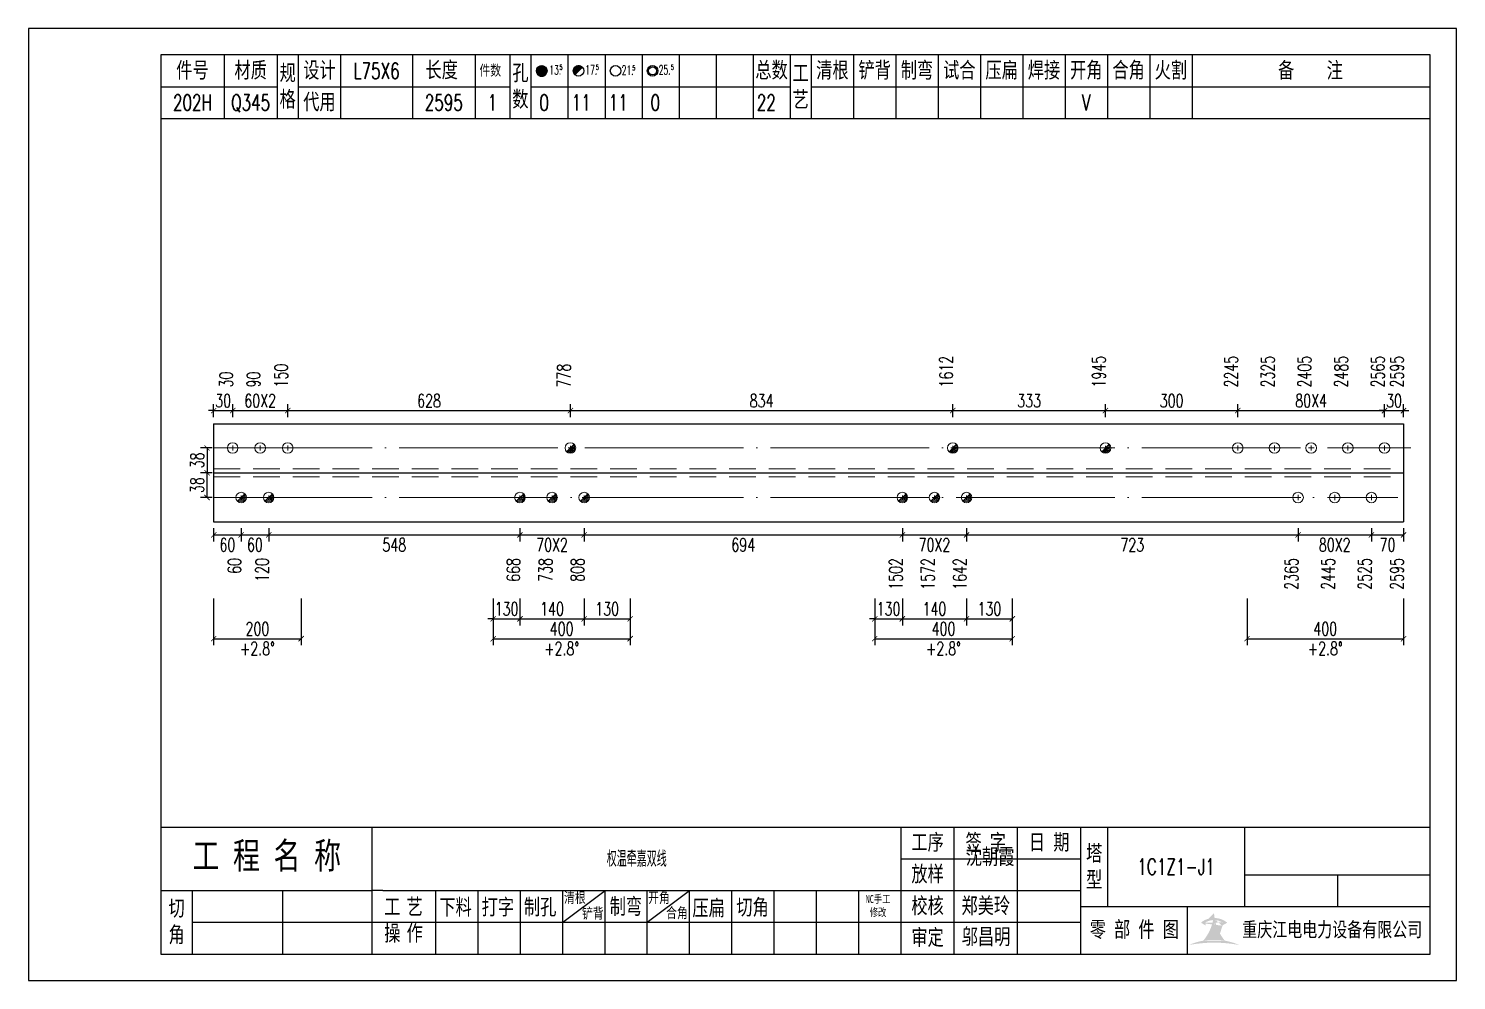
# Model space of a CAD drawing. Header units: millimetres. Extents: x -524 to 9570, y -2481 to 180.
# Drawn here: x 300 to 570, y -600 to -420 of the extents above; entities that cross this region are included whole.
import ezdxf
from ezdxf.enums import TextEntityAlignment as Align

# ---------------------------------------------------------------- set-up
doc = ezdxf.new("R2010")
doc.units = ezdxf.units.MM
doc.header["$LTSCALE"] = 20
doc.header["$PDMODE"] = 1
doc.linetypes.add('DASHDOT2X', pattern=[1.75, 1.5, -0.125, 0, -0.125])
doc.linetypes.add('HIDDEN', pattern=[0.375, 0.25, -0.125])
for name, color, linetype, lineweight in [('1', 7, 'Continuous', 25), ('11', 1, 'Continuous', 13), ('2', 1, 'HIDDEN', 13), ('5', 7, 'Continuous', 13), ('7', 3, 'DASHDOT2X', 13)]:
    doc.layers.add(name, color=color, linetype=linetype, lineweight=lineweight)
doc.styles.get("Standard").update_dxf_attribs({"font": 'simplex', "width": 0.7, "bigfont": 'gbhzfs.shx'})
doc.styles.add('SYMBOL_TXT', font='txt.shx', dxfattribs={"width": 0.6})
doc.styles.add('TITLE_TXT', font='simplex.shx', dxfattribs={"width": 0.75, "height": 2.5, "bigfont": 'gbhzfs.shx'})
doc.dimstyles.new('dimStyle4', dxfattribs={"dimtxt": 2.5, "dimasz": 1, "dimexe": 1.25, "dimexo": 0, "dimgap": 0.63, "dimtad": 2, "dimzin": 0, "dimdsep": 46, "dimtxsty": 'standard', "dimblk": 'ARCHTICK', "dimblk1": 'ARCHTICK', "dimblk2": 'ARCHTICK', "dimcen": 0.09, "dimadec": 0, "dimazin": 0, "dimtfac": 1, "dimtdec": 1, "dimtix": 1, "dimtmove": 2, "dimatfit": 3, "dimfxl": 0, "dimtolj": 1, "dimtzin": 0, "dimarcsym": 0})
doc.dimstyles.get("Standard").update_dxf_attribs({"dimtxt": 2.5, "dimasz": 1, "dimexe": 1.25, "dimexo": 0, "dimgap": 0.63, "dimtad": 1, "dimzin": 0, "dimdsep": 46, "dimtxsty": 'standard', "dimblk": 'ARCHTICK', "dimblk1": 'ARCHTICK', "dimblk2": 'ARCHTICK', "dimcen": 0.09, "dimadec": 0, "dimazin": 0, "dimtfac": 1, "dimtdec": 1, "dimtix": 1, "dimtmove": 2, "dimatfit": 3, "dimfxl": 0, "dimtolj": 1, "dimtzin": 0, "dimarcsym": 0})
pattern_1 = [(0, (-3, 0), (0, 0.0125), [])]

# ---------------------------------------------------------------- blocks, each defined once
blk = doc.blocks.new('M12_HOLE')
h = blk.add_hatch()
h.set_pattern_fill('LINE', scale=0.1, style=0)
h.set_pattern_definition(pattern_1)
h.paths.add_polyline_path([(-5, 0, 1), (-1, 0, 1)])
at = {"color": 7}
blk.add_circle((-3, 0), 2, dxfattribs=at)
at = {"color": 7, "attachment_point": 1, "style": 'SYMBOL_TXT'}
for s, insert, char_height, width in [('13\\f??|b0|i0|c0|p54;.', (-0.1170648347537053, 2.110404609075999), 3.5, 5.707453662650948), ('5', (3.739322910876695, 2.264550918150206), 1.8, 2.930899999712656)]:
    blk.add_mtext(s, dxfattribs=dict(at, insert=insert, char_height=char_height, width=width))
blk = doc.blocks.new('M16_HOLE')
h = blk.add_hatch()
h.set_pattern_fill('LINE', scale=0.1, style=0)
h.set_pattern_definition(pattern_1)
h.paths.add_polyline_path([(-1.585786437626905, 1.414213562373095, 0.668178637919299), (-5, 0, 0.198912367379658), (-4.414213562373095, -1.414213562373095)])
at = {"color": 7}
blk.add_circle((-3, 0), 2, dxfattribs=at)
at = {"color": 7, "attachment_point": 1, "style": 'SYMBOL_TXT'}
for s, insert, char_height, width in [('17.', (-0.443935574240129, 2.13042063441452), 3.5, 6.3164), ('5', (3.564570640825252, 2.25180437378188), 1.8, 1.822)]:
    blk.add_mtext(s, dxfattribs=dict(at, insert=insert, char_height=char_height, width=width))
blk = doc.blocks.new('M20_HOLE')
at = {"color": 7}
blk.add_circle((-3, 0), 2, dxfattribs=at)
at = {"color": 7, "attachment_point": 1, "style": 'SYMBOL_TXT'}
for s, insert, char_height, width in [('21.', (-0.6868754558352066, 2.009036737063269), 3.5, 6.0735), ('5', (3.321630759230175, 2.009036737063269), 1.8, 1.4576)]:
    blk.add_mtext(s, dxfattribs=dict(at, insert=insert, char_height=char_height, width=width))
blk = doc.blocks.new('M24_HOLE')
at = {"color": 7}
for radius in [2, 1.5]:
    blk.add_circle((-3, 0), radius, dxfattribs=at)
at = {"color": 7, "attachment_point": 1, "style": 'SYMBOL_TXT'}
for s, insert, char_height, width in [('25.', (-0.6868754558352066, 2.13042063441452), 3.5, 2.4294), ('5', (3.928980201610216, 2.25180437378188), 1.8, 1.9435)]:
    blk.add_mtext(s, dxfattribs=dict(at, insert=insert, char_height=char_height, width=width))
blk = doc.blocks.new('A$C1E394B87')
for p, q in [((270, 180), (0, 180)), ((0, 180), (0, 0)), ((270, 0), (270, 180)), ((0, 0), (270, 0))]:
    blk.add_line(p, q)
blk = doc.blocks.new('JgCard')
h = blk.add_hatch(color=256)
edge = h.paths.add_edge_path()
edge.add_arc((223.8016524729837, -21.84717885384339), 29.00860721842082, 79.81716678233735, 89.27812697573944)
edge.add_arc((224.5325955616654, -21.84717885384339), 29.00860721842082, 90.72187302426055, 100.1828332176626)
edge.add_arc((224.0279874541857, -3.830853464385541), 11.50536553551401, 89.30709440376557, 113.6959925615352, ccw=False)
edge.add_arc((224.3062605804644, -3.830853464385541), 11.50536553551401, 66.30400743846491, 90.69290559623443, ccw=False)
edge = h.paths.add_edge_path()
edge.add_arc((233.0302112674253, 13.18449056462987), 8.873034629199061, 191.5208225546964, 219.6965150385776)
edge.add_arc((215.3040367672247, 13.18449056462987), 8.873034629199061, 320.3034849614224, 348.4791774453036)
edge.add_arc((214.0326012329333, 11.43447699248611), 10.13453382683302, 338.1301204334909, 359.9154198731663)
edge.add_arc((234.3016468017167, 11.43447699248611), 10.13453382683302, 180.0845801266699, 201.8698795665091)
edge.add_line((225.937925765641, 10.90576856469295), (225.6552856147136, 10.35609493506945))
edge.add_arc((224.1679533083088, 7.853493107532699), 3.957321353349253, 91.41975307934291, 127.4827228769255)
edge.add_arc((215.3040367672247, 13.18449056462987), 8.873034629199061, 351.0860103832611, 357.2867084751834)
edge.add_line((222.396322269009, 10.90576856469295), (222.6789624199364, 10.35609493506945))
edge.add_line((222.6789624199364, 10.35609493506945), (221.7697188924139, 10.86032854938844))
edge.add_line((225.6552856147136, 10.35609493506945), (226.5654915637542, 10.86086227359522))
edge.add_arc((224.2330238305049, 7.883670059543192), 3.536460377387214, 93.80567765797379, 121.2894356209631)
edge.add_arc((224.1012242041452, 7.883670059543192), 3.536460377387214, 58.7105643790368, 86.1943223420262)
edge.add_arc((224.1679533083088, 7.853493107532699), 3.957321353349253, 52.53023982105776, 88.60436076552203)
edge.add_arc((233.0302112674253, 13.18449056462987), 8.873034629199061, 182.7132915248167, 188.9137221835162)
edge.add_line((224.1671240173246, 11.44943760304955), (224.1671240173246, 11.41951638194644))
blk.add_hatch(color=256).paths.add_polyline_path([(224.1671240173246, 11.41951638190653, 0.09534363958971465), (224.8964730213393, 7.65936347788454, -0.02857973389665951), (226.2029576453306, 7.517096850535836, -0.1235627947319866), (224.3359488967444, 11.41233217421416, -0.1204986991669159), (225.937925765641, 10.90576856469295), (225.6552856147136, 10.35609493506945), (226.5654915637542, 10.86086227359522, 0.5402417223769541), (226.575360567148, 10.99431825130466, 0.158715983985349), (224.2643381876442, 11.80964050730302, -0.02706108524003999), (224.1671240173246, 12.76445731824299, -0.02706225299216489), (224.0699034296731, 11.80959959181416, 0.1586661026302013), (221.7598355252794, 10.99377351487396, 0.5401762534625951), (221.7697205382283, 10.86032763670437, -5.881062471050359e-06), (221.7697188924139, 10.86032854938844), (222.6789624199364, 10.35609493506945), (222.396322269009, 10.90576856469295, -0.1204986991669226), (223.9982991379056, 11.41233217421416, -0.1235627947319868), (222.1312903893195, 7.517096850535836, -0.0285797338966575), (223.4377750133108, 7.65936347788454, 0.09534363958971454)])
for p, q in [((265, 175), (25, 175)), ((25, 175), (25, 5)), ((37, 175), (37, 163)), ((47, 175), (47, 163)), ((51, 175), (51, 163)), ((59, 175), (59, 163)), ((72.61005959575064, 175), (72.61005959575061, 163)), ((84.43573710762382, 175), (84.43573710762382, 163)), ((91, 175), (91, 163)), ((95, 175), (95, 163)), ((102, 175), (102, 163)), ((109, 175), (109, 163)), ((116, 175), (116, 163)), ((123, 175), (123, 163)), ((130, 175), (130, 163)), ((137, 175), (137, 163)), ((144, 175), (144, 163)), ((148, 175), (148, 163)), ((156, 175), (156, 163)), ((164, 175), (164, 163)), ((172, 175), (172, 163)), ((180, 175), (180, 163)), ((188, 175), (188, 163)), ((196, 175), (196, 163)), ((204, 175), (204, 163)), ((212, 175), (212, 163)), ((220, 175), (220, 163)), ((265, 5), (265, 175)), ((25, 169), (47, 169)), ((51, 168.9999999999999), (91, 168.9999999999999)), ((95, 168.9999999999999), (144, 168.9999999999999)), ((148, 169), (265, 169)), ((25, 163), (265, 163)), ((25, 29), (265, 29)), ((65, 17), (65, 29)), ((165, 5), (165, 29)), ((175, 5), (175, 29)), ((187, 5), (187, 29)), ((199, 5), (199, 29)), ((204, 29), (204, 14)), ((230, 14), (230, 29)), ((165, 23), (199, 23)), ((230, 20), (265, 20)), ((247.5, 20), (247.5, 14)), ((25, 17), (65, 17)), ((31, 5), (31, 17)), ((48, 17), (48, 5)), ((65, 5), (65, 17)), ((67, 17), (65, 17)), ((67, 17), (165, 17)), ((77, 5), (77, 17)), ((85, 5), (85, 17)), ((93, 5), (93, 17)), ((101, 5), (101, 17)), ((101, 11), (109, 17)), ((109, 5), (109, 17)), ((117, 5), (117, 17)), ((117, 11), (125, 17)), ((125, 5), (125, 17)), ((133, 5), (133, 17)), ((141, 5), (141, 17)), ((149, 5), (149, 17)), ((157, 5), (157, 17)), ((165, 17), (199, 17)), ((199, 14), (265, 14)), ((219.0802760739607, 14), (219.0802760739607, 5)), ((31, 11), (65, 11)), ((65, 11), (165, 11)), ((165, 11), (199, 11)), ((25, 5), (265, 5))]:
    blk.add_line(p, q)
blk.add_lwpolyline([(96.0334779468642, 171.9855941999696, -1), (98.0334779468642, 171.9855941999696, -1)], format="xyb", close=True)
for p in [(65.8050297978753, 166), (145, 96)]:
    blk.add_point(p)
blk.add_blockref('A$C1E394B87', (0, 0))
at = {"xscale": 0.5, "yscale": 0.5, "zscale": 0.5}
for name, p in [('M12_HOLE', (98.5334779468642, 171.9855941999696)), ('M16_HOLE', (105.5, 171.9999999999999)), ('M20_HOLE', (112.5, 171.9999999999999)), ('M24_HOLE', (119.5, 171.9999999999999))]:
    blk.add_blockref(name, p, dxfattribs=at)
at = {"attachment_point": 5, "style": 'TITLE_TXT'}
for s, insert, char_height, width in [('{\\fSimHei|b0|i0|c134|p2;件号}', (31, 172), 3, 15), ('{\\fSimHei|b0|i0|c134|p2;材质}', (42, 172), 3, 8), ('{\\fSimHei|b0|i0|c134|p2;规格}', (49, 169), 3, 4), ('{\\fSimHei|b0|i0|c134|p2;设计}', (55, 171.9999999999999), 3, 8.000000000000014), ('{\\fSimHei|b0|i0|c134|p2;长度}', (78.11684221050325, 172.0531705390044), 3, 8), ('{\\fSimHei|b0|i0|c134|p2;件数}', (87.3041250533895, 171.9999999999999), 2, 8.8244), ('{\\fSimHei|b0|i0|c134|p2;孔数}', (93, 169), 3, 4), ('{\\fSimHei|b0|i0|c134|p2;总数}', (140.5, 171.9999999999999), 3, 7), ('{\\fSimHei|b0|i0|c134|p2;工\\P艺}', (146, 169), 3, 4), ('{\\fSimHei|b0|i0|c134|p2;清根}', (152, 172), 3, 8), ('{\\fSimHei|b0|i0|c134|p2;铲背}', (160, 172), 3, 8), ('{\\fSimHei|b0|i0|c134|p2;制弯}', (168, 172), 3, 8.000000000000028), ('{\\fSimHei|b0|i0|c134|p2;试合}', (176, 172), 3, 8), ('{\\fSimHei|b0|i0|c134|p2;压扁}', (184, 172), 3, 8), ('{\\fSimHei|b0|i0|c134|p2;焊接}', (192, 172), 3, 8), ('{\\fSimHei|b0|i0|c134|p2;开角}', (200, 172), 3, 8.000000000000057), ('{\\fSimHei|b0|i0|c134|p2;合角}', (208, 172), 3, 8), ('{\\fSimHei|b0|i0|c134|p2;火割}', (216, 172), 3, 8), ('{\\fSimHei|b0|i0|c134|p2;备    注}', (242.3967818627186, 171.9765054582008), 3, 22), ('{\\fSimHei|b0|i0|c134|p2;代用}', (55, 166), 3, 8), ('{\\fSimHei|b0|i0|c134|p2;工序}', (170, 26), 3, 10), ('{\\fSimHei|b0|i0|c134|p2;签 字}', (181, 26), 3, 12), ('{\\fSimHei|b0|i0|c134|p2;日 期}', (193, 26), 3, 12), ('{\\fSimHei|b0|i0|c134|p2;工 程 名 称}', (45.04268864723963, 23.33842704880232), 5, 47.33333333333334), ('{\\fSimHei|b0|i0|c134|p2;^I沈朝霞}', (181.0520504248258, 23.27747906449889), 3, 12), ('{\\fSimHei|b0|i0|c134|p2;塔\\P型}', (201.5, 21.5), 3, 5.000000000000028), ('{\\fSimHei|b0|i0|c134|p2;放样}', (170, 20), 3, 10), ('{\\fSimHei|b0|i0|c134|p2;清根}', (103.3080888185272, 15.56254542211099), 2, 8), ('{\\fSimHei|b0|i0|c134|p2;开角}', (119.2123351337376, 15.54156681030855), 2, 8.000000000000057), ('{\\fSimHei|b0|i0|c134|p2;NC手工修改}', (160.6311373906198, 14.05820252967675), 1.5, 6.204069777279955), ('{\\fSimHei|b0|i0|c134|p2;切\\P角}', (28, 11), 3, 6.000000000000004), ('{\\fSimHei|b0|i0|c134|p2;工\\P操}', (68.78408056366106, 11.29930144135182), 3, 6.000000000000004), ('{\\fSimHei|b0|i0|c134|p2;艺\\P作}', (73.01340619218274, 11.29930144135182), 3, 6.000000000000004), ('{\\fSimHei|b0|i0|c134|p2;下料}', (80.74376492044746, 13.75191016783555), 3, 8), ('{\\fSimHei|b0|i0|c134|p2;打字}', (88.74376492044746, 13.75191016783555), 3, 8), ('{\\fSimHei|b0|i0|c134|p2;制孔}', (96.74376492044746, 13.75191016783555), 3, 8.000000000000028), ('{\\fSimHei|b0|i0|c134|p2;铲背}', (106.6982872637203, 12.58010217278223), 2, 8), ('{\\fSimHei|b0|i0|c134|p2;制弯}', (112.9524832210667, 13.86807755023182), 3, 8.000000000000028), ('{\\fSimHei|b0|i0|c134|p2;合角}', (122.601153766583, 12.67610618408509), 2, 8), ('{\\fSimHei|b0|i0|c134|p2;压扁}', (128.5896913500159, 13.56672241423536), 3, 8), ('{\\fSimHei|b0|i0|c134|p2;切角}', (136.8970089545677, 13.6938446517654), 3, 8), ('{\\fSimHei|b0|i0|c134|p2;校核}', (170, 14), 3, 10.00000000000003), ('{\\fSimHei|b0|i0|c134|p2;郑美玲}', (181, 14), 3, 12), ('{\\fSimHei|b0|i0|c134|p2;零 部 件 图}', (209.0827348158753, 9.5), 3, 30.76131175444226), ('{\\fSimHei|b0|i0|c134|p2;重庆江电电力设备有限公司}', (246.5086378857131, 9.475432444103376), 2.772000000000001, 63.29400000000002), ('{\\fSimHei|b0|i0|c134|p2;审定}', (170, 8), 3, 10), ('{\\fSimHei|b0|i0|c134|p2;邬昌明}', (181.0428184060297, 8.12303372435349), 3, 12)]:
    blk.add_mtext(s, dxfattribs=dict(at, insert=insert, char_height=char_height, width=width))
blk = doc.blocks.new('M16')
for p, q in [((-0.7071067811865476, -0.7071067811865476), (0.7071067811865475, 0.7071067811865475)), ((-0.4, 4.898425415289509e-17), (0.4, 0)), ((2.449212707644755e-17, 0.4), (0, -0.4))]:
    blk.add_line(p, q)
blk.add_circle((0, 0), 1)
for centre, radius, end in [((0, 0), 0.8, 45.00000000000001), ((0, 0), 0.6, 45.00000000000001), ((0, 0), 0.4, 45.00000000000001), ((-5.551115123125783e-17, -5.551115123125783e-17), 0.2, 45)]:
    blk.add_arc(centre, radius, 225, end)
blk = doc.blocks.new('M20')
for p, q in [((-0.5, 0), (0.5, 0)), ((0, -0.5), (0, 0.5))]:
    blk.add_line(p, q)
blk.add_circle((0, 0), 1)
blk = doc.blocks.new('_ArchTick')
at = {"color": 0, "linetype": 'ByBlock', "const_width": 0.15}
blk.add_lwpolyline([(-0.5, -0.5), (0.5, 0.5)], dxfattribs=at)
blk = doc.blocks.new('*D301')
at = {"layer": '11', "color": 0, "lineweight": -2}
for p, q in [((335, -514.5), (335, -517)), ((340.2020917100735, -514.5), (340.2020917100735, -517)), ((335, -515.75), (340.2020917100735, -515.75))]:
    blk.add_line(p, q, dxfattribs=at)
at = {"layer": 'Defpoints', "color": 0}
for p in [(335, -514.5), (340.2020917100735, -514.5), (340.2020917100735, -515.75)]:
    blk.add_point(p, dxfattribs=at)
at = {"layer": '11', "color": 0, "lineweight": -2, "rotation": 180}
blk.add_blockref('_ArchTick', (335, -515.75), dxfattribs=at)
at = {"layer": '11', "color": 0, "lineweight": -2}
blk.add_blockref('_ArchTick', (340.2020917100735, -515.75), dxfattribs=at)
at = {"layer": '11', "color": 0, "insert": (337.6010458550368, -517.63), "char_height": 2.5, "attachment_point": 5}
blk.add_mtext('\\A1;60', dxfattribs=at)
blk = doc.blocks.new('*D302')
at = {"layer": '11', "color": 0, "lineweight": -2}
for p, q in [((340.2020917100735, -514.5), (340.2020917100735, -517)), ((345.404183420148, -514.5), (345.404183420148, -517)), ((340.2020917100735, -515.75), (345.404183420148, -515.75))]:
    blk.add_line(p, q, dxfattribs=at)
at = {"layer": 'Defpoints', "color": 0}
for p in [(340.2020917100735, -514.5), (345.404183420148, -514.5), (345.404183420148, -515.75)]:
    blk.add_point(p, dxfattribs=at)
at = {"layer": '11', "color": 0, "lineweight": -2, "rotation": 180}
blk.add_blockref('_ArchTick', (340.2020917100735, -515.75), dxfattribs=at)
at = {"layer": '11', "color": 0, "lineweight": -2}
blk.add_blockref('_ArchTick', (345.404183420148, -515.75), dxfattribs=at)
at = {"layer": '11', "color": 0, "insert": (342.8031375651108, -517.63), "char_height": 2.5, "attachment_point": 5}
blk.add_mtext('\\A1;60', dxfattribs=at)
blk = doc.blocks.new('*D303')
at = {"layer": '11', "color": 0, "lineweight": -2}
for p, q in [((345.404183420148, -514.5), (345.404183420148, -517)), ((392.9166210388212, -514.5), (392.9166210388212, -517)), ((345.404183420148, -515.75), (392.9166210388212, -515.75))]:
    blk.add_line(p, q, dxfattribs=at)
at = {"layer": 'Defpoints', "color": 0}
for p in [(345.404183420148, -514.5), (392.9166210388212, -514.5), (392.9166210388212, -515.75)]:
    blk.add_point(p, dxfattribs=at)
at = {"layer": '11', "color": 0, "lineweight": -2, "rotation": 180}
blk.add_blockref('_ArchTick', (345.404183420148, -515.75), dxfattribs=at)
at = {"layer": '11', "color": 0, "lineweight": -2}
blk.add_blockref('_ArchTick', (392.9166210388212, -515.75), dxfattribs=at)
at = {"layer": '11', "color": 0, "insert": (369.1604022294846, -517.63), "char_height": 2.5, "attachment_point": 5}
blk.add_mtext('\\A1;548', dxfattribs=at)
blk = doc.blocks.new('*D304')
at = {"layer": '11', "color": 0, "lineweight": -2}
for p, q in [((392.9166210388212, -514.5), (392.9166210388212, -517)), ((405.0548350289937, -514.5), (405.0548350289937, -517)), ((392.9166210388212, -515.75), (405.0548350289937, -515.75))]:
    blk.add_line(p, q, dxfattribs=at)
at = {"layer": 'Defpoints', "color": 0}
for p in [(392.9166210388212, -514.5), (405.0548350289937, -514.5), (405.0548350289937, -515.75)]:
    blk.add_point(p, dxfattribs=at)
at = {"layer": '11', "color": 0, "lineweight": -2, "rotation": 180}
blk.add_blockref('_ArchTick', (392.9166210388212, -515.75), dxfattribs=at)
at = {"layer": '11', "color": 0, "lineweight": -2}
blk.add_blockref('_ArchTick', (405.0548350289937, -515.75), dxfattribs=at)
at = {"layer": '11', "color": 0, "insert": (398.9857280339074, -517.63), "char_height": 2.5, "attachment_point": 5}
blk.add_mtext('\\A1;70X2', dxfattribs=at)
blk = doc.blocks.new('*D305')
at = {"layer": '11', "color": 0, "lineweight": -2}
for p, q in [((405.0548350289937, -514.5), (405.0548350289937, -517)), ((465.2256958088474, -514.5), (465.2256958088474, -517)), ((405.0548350289937, -515.75), (465.2256958088474, -515.75))]:
    blk.add_line(p, q, dxfattribs=at)
at = {"layer": 'Defpoints', "color": 0}
for p in [(405.0548350289937, -514.5), (465.2256958088474, -514.5), (465.2256958088474, -515.75)]:
    blk.add_point(p, dxfattribs=at)
at = {"layer": '11', "color": 0, "lineweight": -2, "rotation": 180}
blk.add_blockref('_ArchTick', (405.0548350289937, -515.75), dxfattribs=at)
at = {"layer": '11', "color": 0, "lineweight": -2}
blk.add_blockref('_ArchTick', (465.2256958088474, -515.75), dxfattribs=at)
at = {"layer": '11', "color": 0, "insert": (435.1402654189205, -517.63), "char_height": 2.5, "attachment_point": 5}
blk.add_mtext('\\A1;694', dxfattribs=at)
blk = doc.blocks.new('*D306')
at = {"layer": '11', "color": 0, "lineweight": -2}
for p, q in [((465.2256958088474, -514.5), (465.2256958088474, -517)), ((477.363909799019, -514.5), (477.363909799019, -517)), ((465.2256958088474, -515.75), (477.363909799019, -515.75))]:
    blk.add_line(p, q, dxfattribs=at)
at = {"layer": 'Defpoints', "color": 0}
for p in [(465.2256958088474, -514.5), (477.363909799019, -514.5), (477.363909799019, -515.75)]:
    blk.add_point(p, dxfattribs=at)
at = {"layer": '11', "color": 0, "lineweight": -2, "rotation": 180}
blk.add_blockref('_ArchTick', (465.2256958088474, -515.75), dxfattribs=at)
at = {"layer": '11', "color": 0, "lineweight": -2}
blk.add_blockref('_ArchTick', (477.363909799019, -515.75), dxfattribs=at)
at = {"layer": '11', "color": 0, "insert": (471.2948028039332, -517.63), "char_height": 2.5, "attachment_point": 5}
blk.add_mtext('\\A1;70X2', dxfattribs=at)
blk = doc.blocks.new('*D307')
at = {"layer": '11', "color": 0, "lineweight": -2}
for p, q in [((477.363909799019, -514.5), (477.363909799019, -517)), ((540.0491149054078, -514.5), (540.0491149054078, -517)), ((477.363909799019, -515.75), (540.0491149054078, -515.75))]:
    blk.add_line(p, q, dxfattribs=at)
at = {"layer": 'Defpoints', "color": 0}
for p in [(477.363909799019, -514.5), (540.0491149054078, -514.5), (540.0491149054078, -515.75)]:
    blk.add_point(p, dxfattribs=at)
at = {"layer": '11', "color": 0, "lineweight": -2, "rotation": 180}
blk.add_blockref('_ArchTick', (477.363909799019, -515.75), dxfattribs=at)
at = {"layer": '11', "color": 0, "lineweight": -2}
blk.add_blockref('_ArchTick', (540.0491149054078, -515.75), dxfattribs=at)
at = {"layer": '11', "color": 0, "insert": (508.7065123522134, -517.63), "char_height": 2.5, "attachment_point": 5}
blk.add_mtext('\\A1;723', dxfattribs=at)
blk = doc.blocks.new('*D308')
at = {"layer": '11', "color": 0, "lineweight": -2}
for p, q in [((540.0491149054078, -514.5), (540.0491149054078, -517)), ((553.9213594656048, -514.5), (553.9213594656048, -517)), ((540.0491149054078, -515.75), (553.9213594656048, -515.75))]:
    blk.add_line(p, q, dxfattribs=at)
at = {"layer": 'Defpoints', "color": 0}
for p in [(540.0491149054078, -514.5), (553.9213594656048, -514.5), (553.9213594656048, -515.75)]:
    blk.add_point(p, dxfattribs=at)
at = {"layer": '11', "color": 0, "lineweight": -2, "rotation": 180}
blk.add_blockref('_ArchTick', (540.0491149054078, -515.75), dxfattribs=at)
at = {"layer": '11', "color": 0, "lineweight": -2}
blk.add_blockref('_ArchTick', (553.9213594656048, -515.75), dxfattribs=at)
at = {"layer": '11', "color": 0, "insert": (546.9852371855063, -517.63), "char_height": 2.5, "attachment_point": 5}
blk.add_mtext('\\A1;80X2', dxfattribs=at)
blk = doc.blocks.new('*D309')
at = {"layer": '11', "color": 0, "lineweight": -2}
for p, q in [((553.9213594656048, -514.5), (553.9213594656048, -517)), ((560, -514.5), (560, -517)), ((553.9213594656048, -515.75), (560, -515.75))]:
    blk.add_line(p, q, dxfattribs=at)
at = {"layer": 'Defpoints', "color": 0}
for p in [(553.9213594656048, -514.5), (560, -514.5), (560, -515.75)]:
    blk.add_point(p, dxfattribs=at)
at = {"layer": '11', "color": 0, "lineweight": -2, "rotation": 180}
blk.add_blockref('_ArchTick', (553.9213594656048, -515.75), dxfattribs=at)
at = {"layer": '11', "color": 0, "lineweight": -2}
blk.add_blockref('_ArchTick', (560, -515.75), dxfattribs=at)
at = {"layer": '11', "color": 0, "insert": (556.9606797328024, -517.63), "char_height": 2.5, "attachment_point": 5}
blk.add_mtext('\\A1;70', dxfattribs=at)
blk = doc.blocks.new('*D310')
at = {"layer": '11', "color": 0, "lineweight": -2}
for p, q in [((335, -493.5), (335, -491)), ((338.6000000000004, -493.5), (338.6000000000004, -491)), ((335, -492.25), (334, -492.25)), ((335, -492.25), (338.6000000000004, -492.25)), ((338.6000000000004, -492.25), (339.6000000000004, -492.25))]:
    blk.add_line(p, q, dxfattribs=at)
at = {"layer": 'Defpoints', "color": 0}
for p in [(335, -493.5), (338.6000000000004, -492.25), (338.6000000000004, -493.5)]:
    blk.add_point(p, dxfattribs=at)
at = {"layer": '11', "color": 0, "lineweight": -2}
blk.add_blockref('_ArchTick', (335, -492.25), dxfattribs=at)
at = {"layer": '11', "color": 0, "lineweight": -2, "rotation": 180}
blk.add_blockref('_ArchTick', (338.6000000000004, -492.25), dxfattribs=at)
at = {"layer": '11', "color": 0, "insert": (336.8000000000002, -490.37), "char_height": 2.5, "attachment_point": 5}
blk.add_mtext('\\A1;30', dxfattribs=at)
blk = doc.blocks.new('*D317')
at = {"layer": '11', "color": 0, "lineweight": -2}
for p, q in [((556.3999999999996, -493.5), (556.3999999999996, -491)), ((560, -493.5), (560, -491)), ((556.3999999999996, -492.25), (555.3999999999996, -492.25)), ((556.3999999999996, -492.25), (560, -492.25)), ((560, -492.25), (561, -492.25))]:
    blk.add_line(p, q, dxfattribs=at)
at = {"layer": 'Defpoints', "color": 0}
for p in [(556.3999999999996, -493.5), (560, -492.25), (560, -493.5)]:
    blk.add_point(p, dxfattribs=at)
at = {"layer": '11', "color": 0, "lineweight": -2}
blk.add_blockref('_ArchTick', (556.3999999999996, -492.25), dxfattribs=at)
at = {"layer": '11', "color": 0, "lineweight": -2, "rotation": 180}
blk.add_blockref('_ArchTick', (560, -492.25), dxfattribs=at)
at = {"layer": '11', "color": 0, "insert": (558.1999999999998, -490.37), "char_height": 2.5, "attachment_point": 5}
blk.add_mtext('\\A1;30', dxfattribs=at)
blk = doc.blocks.new('*D319')
at = {"layer": '1', "color": 0, "lineweight": -2}
for p, q in [((334.75, -499.3133333333333), (332.5, -499.3133333333333)), ((333.75, -499.3133333333333), (333.75, -504)), ((334.75, -504), (332.5, -504))]:
    blk.add_line(p, q, dxfattribs=at)
at = {"layer": 'Defpoints', "color": 0}
for p in [(334.75, -499.3133333333333), (333.75, -504), (334.75, -504)]:
    blk.add_point(p, dxfattribs=at)
at = {"layer": '1', "color": 0, "lineweight": -2}
for p, rotation in [((333.75, -499.3133333333333), 90), ((333.75, -504), 270)]:
    blk.add_blockref('_ArchTick', p, dxfattribs=dict(at, rotation=rotation))
at = {"layer": '1', "color": 0, "insert": (331.8700000000001, -501.6566666666666), "char_height": 2.5, "attachment_point": 5, "rotation": 90}
blk.add_mtext('\\A1;38', dxfattribs=at)
blk = doc.blocks.new('*D324')
at = {"layer": '1', "color": 0, "lineweight": -2}
for p, q in [((387.8616031472347, -527.75), (387.8616031472347, -532.875)), ((392.9166210388212, -527.75), (392.9166210388212, -532.875)), ((387.8616031472347, -531.625), (386.8616031472347, -531.625)), ((387.8616031472347, -531.625), (392.9166210388212, -531.625)), ((392.9166210388212, -531.625), (393.9166210388212, -531.625))]:
    blk.add_line(p, q, dxfattribs=at)
at = {"layer": 'Defpoints', "color": 0}
for p in [(387.8616031472347, -527.75), (392.9166210388212, -527.75), (392.9166210388212, -531.625)]:
    blk.add_point(p, dxfattribs=at)
at = {"layer": '1', "color": 0, "lineweight": -2}
blk.add_blockref('_ArchTick', (387.8616031472347, -531.625), dxfattribs=at)
at = {"layer": '1', "color": 0, "lineweight": -2, "rotation": 180}
blk.add_blockref('_ArchTick', (392.9166210388212, -531.625), dxfattribs=at)
at = {"layer": '1', "color": 0, "insert": (390.389112093028, -529.745), "char_height": 2.5, "attachment_point": 5}
blk.add_mtext('\\A1;130', dxfattribs=at)
blk = doc.blocks.new('*D328')
at = {"layer": '1', "color": 0, "lineweight": -2}
for p, q in [((460.0010592821454, -527.75), (460.0010592821454, -532.875)), ((465.2256958088474, -527.75), (465.2256958088474, -532.875)), ((460.0010592821454, -531.625), (459.0010592821454, -531.625)), ((460.0010592821454, -531.625), (465.2256958088474, -531.625)), ((465.2256958088474, -531.625), (466.2256958088474, -531.625))]:
    blk.add_line(p, q, dxfattribs=at)
at = {"layer": 'Defpoints', "color": 0}
for p in [(460.0010592821454, -527.75), (465.2256958088474, -527.75), (465.2256958088474, -531.625)]:
    blk.add_point(p, dxfattribs=at)
at = {"layer": '1', "color": 0, "lineweight": -2}
blk.add_blockref('_ArchTick', (460.0010592821454, -531.625), dxfattribs=at)
at = {"layer": '1', "color": 0, "lineweight": -2, "rotation": 180}
blk.add_blockref('_ArchTick', (465.2256958088474, -531.625), dxfattribs=at)
at = {"layer": '1', "color": 0, "insert": (462.6133775454964, -529.745), "char_height": 2.5, "attachment_point": 5}
blk.add_mtext('\\A1;130', dxfattribs=at)

msp = doc.modelspace()

# ---------------------------------------------------------------- linework, layer by layer
at = {"layer": '1'}
for p, q in [((335, -494.75), (335, -513.25)), ((335, -494.75), (560, -494.75)), ((560, -494.75), (560, -513.25)), ((335, -504), (560, -504)), ((335, -513.25), (560, -513.25))]:
    msp.add_line(p, q, dxfattribs=at)
at = {"layer": '2'}
for p, q in [((335, -503.26), (560, -503.26)), ((335, -504.74), (560, -504.74))]:
    msp.add_line(p, q, dxfattribs=at)
at = {"layer": '7'}
for p, q in [((335, -499.3133333333333), (561.3999999999996, -499.3133333333333)), ((335, -508.6866666666667), (558.9213594656048, -508.6866666666667))]:
    msp.add_line(p, q, dxfattribs=at)

# ---------------------------------------------------------------- block references
at = {"layer": '1'}
msp.add_blockref('JgCard', (300, -600), dxfattribs=at)
at = {"layer": '5'}
for name, p in [('M20', (338.6000000000004, -499.3133333333333)), ('M20', (343.8020917100739, -499.3133333333333)), ('M20', (349.0041834201475, -499.3133333333333)), ('M16', (402.4537891739565, -499.3133333333333)), ('M16', (474.7628639439827, -499.3133333333333)), ('M16', (503.6344729348921, -499.3133333333333)), ('M20', (528.6555108796065, -499.3133333333333)), ('M20', (535.5916331597045, -499.3133333333333)), ('M20', (542.5277554398035, -499.3133333333333)), ('M20', (549.4638777199016, -499.3133333333333)), ('M20', (556.3999999999996, -499.3133333333333)), ('M16', (340.2020917100735, -508.6866666666667)), ('M16', (345.404183420148, -508.6866666666667)), ('M16', (392.9166210388212, -508.6866666666667)), ('M16', (398.9857280339074, -508.6866666666667)), ('M16', (405.0548350289937, -508.6866666666667)), ('M16', (465.2256958088474, -508.6866666666667)), ('M16', (471.2948028039327, -508.6866666666667)), ('M16', (477.363909799019, -508.6866666666667)), ('M20', (540.0491149054078, -508.6866666666667)), ('M20', (546.9852371855068, -508.6866666666667)), ('M20', (553.9213594656048, -508.6866666666667))]:
    msp.add_blockref(name, p, dxfattribs=at)

# ---------------------------------------------------------------- texts
at = {"layer": '1', "width": 0.7}
for s, p in [('L75X6', (365.8050297978752, -428)), ('202H', (331, -434)), ('Q345', (342, -434)), ('2595', (378.5228983516872, -434)), ('1', (387.717868553812, -434)), ('0', (397.5, -434)), ('11', (404.5, -434)), ('11', (411.5, -434)), ('0', (418.5, -434)), ('22', (439.5, -434)), ('V', (500, -434)), ('权温牵嘉双线', (415, -577)), ('1C1Z1-J1', (517, -578.5))]:
    msp.add_text(s, height=3, dxfattribs=at).set_placement(p, align=Align.MIDDLE_CENTER)
for s, p in [('1612', (474.7628639439827, -487.875)), ('1945', (503.6344729348921, -487.875)), ('2245', (528.6555108796065, -487.875)), ('2325', (535.5916331597045, -487.875)), ('2405', (542.5277554398035, -487.875)), ('2485', (549.4638777199016, -487.875)), ('2565', (556.3999999999996, -487.875)), ('2595', (560, -487.875)), ('30', (338.6000000000004, -487.875)), ('90', (343.8020917100739, -487.875)), ('150', (349.0041834201475, -487.875)), ('778', (402.4537891739565, -487.875))]:
    msp.add_text(s, height=2.5, rotation=90, dxfattribs=at).set_placement(p)
for s, p in [('60', (340.2020917100735, -520.125)), ('120', (345.404183420148, -520.125)), ('668', (392.9166210388212, -520.125)), ('738', (398.9857280339074, -520.125)), ('808', (405.0548350289937, -520.125)), ('1502', (465.2256958088474, -520.125)), ('1572', (471.2948028039327, -520.125)), ('1642', (477.363909799019, -520.125)), ('2365', (540.0491149054078, -520.125)), ('2445', (546.9852371855068, -520.125)), ('2525', (553.9213594656048, -520.125)), ('2595', (560, -520.125))]:
    msp.add_text(s, height=2.5, rotation=90, dxfattribs=at).set_placement(p, align=Align.RIGHT)
for p in [(343.2736873940121, -536), (400.8093346911437, -536), (473.0062885573298, -536), (545.19953749447, -536)]:
    msp.add_text('+2.8°', height=2.5, dxfattribs=at).set_placement(p, align=Align.TOP_CENTER)

# ---------------------------------------------------------------- dimensions: what is measured, and where the dimension line sits
at = {"layer": '1'}
dim = msp.add_linear_dim(base=(333.75, -504), p1=(334.75, -499.3133333333333), p2=(334.75, -504), angle=90, text='38', dimstyle='standard', override={"dimtxt": 2.5}, dxfattribs=at)
dim.commit()
dim.dimension.update_dxf_attribs({"geometry": '*D319', "text_midpoint": (331.8700000000001, -501.6566666666666)})
msp.add_linear_dim(base=(333.75, -504), p1=(334.75, -508.6866666666667), p2=(334.75, -504), angle=90, text='38', dimstyle='standard', override={"dimtxt": 2.5}, dxfattribs=at).render()
for base, p1, p2, text in [((351.5473747880242, -535.375), (335, -527.75), (351.5473747880242, -527.75), '200'), ((413.7570662350527, -535.375), (387.8616031472347, -527.75), (413.7570662350527, -527.75), '400'), ((405.0548350289937, -531.625), (392.9166210388212, -527.75), (405.0548350289937, -527.75), '140'), ((413.7570662350527, -531.625), (405.0548350289937, -527.75), (413.7570662350527, -527.75), '130'), ((486.0115178325141, -535.375), (460.0010592821454, -527.75), (486.0115178325141, -527.75), '400'), ((477.363909799019, -531.625), (465.2256958088474, -527.75), (477.363909799019, -527.75), '140'), ((486.0115178325141, -531.625), (477.363909799019, -527.75), (486.0115178325141, -527.75), '130'), ((560, -535.375), (530.3990749889399, -527.75), (560, -527.75), '400')]:
    msp.add_linear_dim(base=base, p1=p1, p2=p2, text=text, dimstyle='standard', override={"dimtxt": 2.5}, dxfattribs=at).render()
for base, p1, p2, picture, middle in [((392.9166210388212, -531.625), (387.8616031472347, -527.75), (392.9166210388212, -527.75), '*D324', (390.389112093028, -529.745)), ((465.2256958088474, -531.625), (460.0010592821454, -527.75), (465.2256958088474, -527.75), '*D328', (462.6133775454964, -529.745))]:
    dim = msp.add_linear_dim(base=base, p1=p1, p2=p2, text='130', dimstyle='standard', override={"dimtxt": 2.5}, dxfattribs=at)
    dim.commit()
    dim.dimension.update_dxf_attribs({"geometry": picture, "text_midpoint": middle})
at = {"layer": '11'}
for base, p1, p2, text, dimstyle, picture, middle in [((338.6000000000004, -492.25), (335, -493.5), (338.6000000000004, -493.5), '30', 'standard', '*D310', (336.8000000000002, -490.37)), ((560, -492.25), (556.3999999999996, -493.5), (560, -493.5), '30', 'standard', '*D317', (558.1999999999998, -490.37)), ((340.2020917100735, -515.75), (335, -514.5), (340.2020917100735, -514.5), '60', 'dimStyle4', '*D301', (337.6010458550368, -517.63)), ((345.404183420148, -515.75), (340.2020917100735, -514.5), (345.404183420148, -514.5), '60', 'dimStyle4', '*D302', (342.8031375651108, -517.63)), ((392.9166210388212, -515.75), (345.404183420148, -514.5), (392.9166210388212, -514.5), '548', 'dimStyle4', '*D303', (369.1604022294846, -517.63)), ((405.0548350289937, -515.75), (392.9166210388212, -514.5), (405.0548350289937, -514.5), '70X2', 'dimStyle4', '*D304', (398.9857280339074, -517.63)), ((465.2256958088474, -515.75), (405.0548350289937, -514.5), (465.2256958088474, -514.5), '694', 'dimStyle4', '*D305', (435.1402654189205, -517.63)), ((477.363909799019, -515.75), (465.2256958088474, -514.5), (477.363909799019, -514.5), '70X2', 'dimStyle4', '*D306', (471.2948028039332, -517.63)), ((540.0491149054078, -515.75), (477.363909799019, -514.5), (540.0491149054078, -514.5), '723', 'dimStyle4', '*D307', (508.7065123522134, -517.63)), ((553.9213594656048, -515.75), (540.0491149054078, -514.5), (553.9213594656048, -514.5), '80X2', 'dimStyle4', '*D308', (546.9852371855063, -517.63)), ((560, -515.75), (553.9213594656048, -514.5), (560, -514.5), '70', 'dimStyle4', '*D309', (556.9606797328024, -517.63))]:
    dim = msp.add_linear_dim(base=base, p1=p1, p2=p2, text=text, dimstyle=dimstyle, override={"dimtxt": 2.5}, dxfattribs=at)
    dim.commit()
    dim.dimension.update_dxf_attribs({"geometry": picture, "text_midpoint": middle})
for base, p1, p2, text in [((349.0041834201475, -492.25), (338.6000000000004, -493.5), (349.0041834201475, -493.5), '60X2'), ((402.4537891739565, -492.25), (349.0041834201475, -493.5), (402.4537891739565, -493.5), '628'), ((474.7628639439827, -492.25), (402.4537891739565, -493.5), (474.7628639439827, -493.5), '834'), ((503.6344729348921, -492.25), (474.7628639439827, -493.5), (503.6344729348921, -493.5), '333'), ((528.6555108796065, -492.25), (503.6344729348921, -493.5), (528.6555108796065, -493.5), '300'), ((556.3999999999996, -492.25), (528.6555108796065, -493.5), (556.3999999999996, -493.5), '80X4')]:
    msp.add_linear_dim(base=base, p1=p1, p2=p2, text=text, dimstyle='standard', override={"dimtxt": 2.5}, dxfattribs=at).render()

doc.saveas('drawing.dxf')
